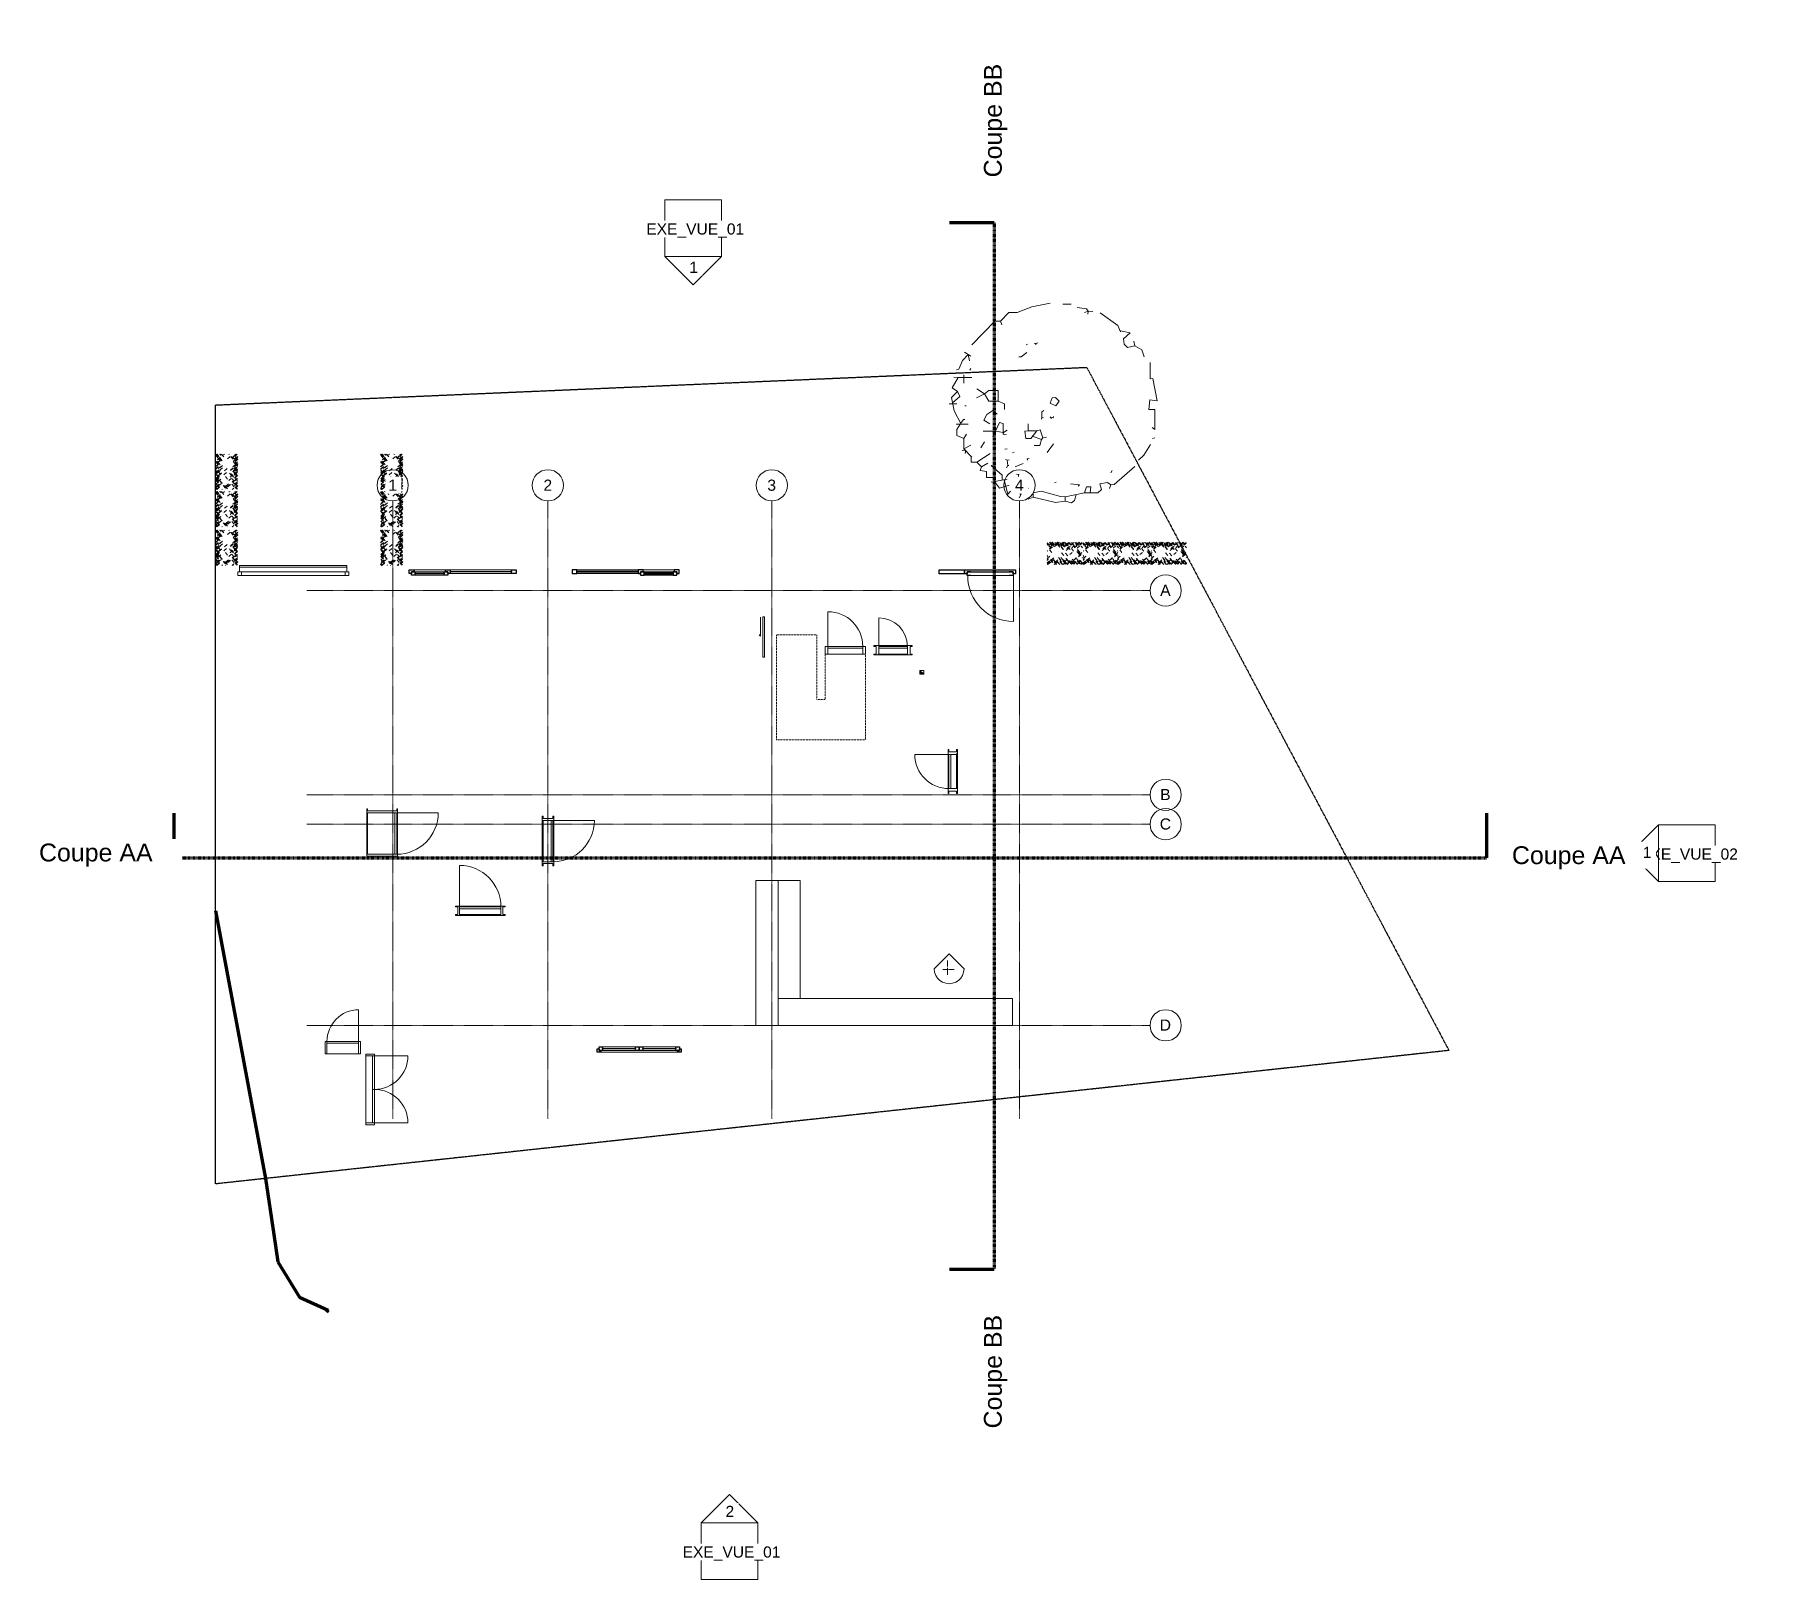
# Model space of a CAD drawing. Header units: millimetres. Extents: x -1815 to 36865, y -5722 to 28906.
import ezdxf

# ---------------------------------------------------------------- set-up
doc = ezdxf.new("R2010")
doc.units = ezdxf.units.MM
for name, pattern in [('Dash dot', [21, 10, -5, 1, -5]), ('Double dash', [55, 20, -5, 10, -5, 10, -5]), ('Grid Line', [22.225, 12.7, -3.175, 3.175, -3.175]), ('Overhead', [3.96875, 2.38125, -1.5875])]:
    doc.linetypes.add(name, pattern=pattern)
for name, color, linetype, lineweight in [('A-DETL-GENF', 92, 'Continuous', 9), ('A-DOOR', 31, 'Continuous', 18), ('A-DOOR-FRAM', 31, 'Continuous', 18), ('A-GLAZ', 151, 'Continuous', 18), ('C-PROP-LINE', 91, 'Double dash', 25), ('C-TOPO', 7, 'Continuous', 9), ('G-ANNO-SYMB', 111, 'Continuous', 9), ('G-IMPT', 8, 'Continuous', 9), ('I-FURN', 30, 'Continuous', 9), ('M-EQPM', 50, 'Continuous', 9), ('S-GRID', 1, 'Continuous', 9), ('S-GRID-IDEN', 1, 'Continuous', 9), ('S-STRS-MBND', 31, 'Overhead', 9)]:
    doc.layers.add(name, color=color, linetype=linetype, lineweight=lineweight)
doc.styles.add('Arial', font='arial.ttf', dxfattribs={"height": 250})
doc.styles.add('Arial_1', font='arial.ttf', dxfattribs={"height": 400})

# ---------------------------------------------------------------- blocks, each defined once
blk = doc.blocks.new('Entourage_RPC_Female - Florence-376749-N_F_ E-1')
at = {"layer": 'A-DETL-GENF'}
for p, q in [((-334, 0), (0, 334)), ((-334, 0), (-325, -77)), ((-35, 184), (-35, 54)), ((-35, -134), (-35, 23)), ((334, 0), (0, 334)), ((325, -77), (334, 0)), ((-325, -77), (-300, -147)), ((-300, -147), (-261, -209)), ((-261, -209), (-209, -261)), ((-209, -261), (-147, -300)), ((-147, -300), (-77, -325)), ((-143, -13), (-48, -13)), ((-77, -325), (0, -334)), ((114, -13), (-17, -13)), ((0, -334), (77, -325)), ((77, -325), (147, -300)), ((147, -300), (209, -261)), ((209, -261), (261, -209)), ((261, -209), (300, -147)), ((300, -147), (325, -77))]:
    blk.add_line(p, q, dxfattribs=at)
blk = doc.blocks.new('TREE 7M - Baum_16_dwg-394052-N_F_ E-1')
at = {"layer": 'G-IMPT'}
for p, q in [((150, 2221), (337, 2221)), ((-637, 1319), (-668, 1309)), ((-451, 1340), (-451, 1309)), ((1746, 1392), (1766, 1288)), ((-2056, 1143), (-1911, 1050)), ((-1911, 780), (-1932, 739)), ((-1891, 573), (-2191, 573)), ((-2067, 635), (-2067, 449)), ((-2398, -17), (-2222, -17)), ((-2046, -59), (-2015, -59)), ((-109, -328), (-109, -349)), ((-2243, -473), (-1974, -473)), ((-2005, -691), (-2067, -794)), ((-1186, -691), (-1114, -711)), ((-1093, -608), (-1176, -660)), ((-627, -463), (-627, -618)), ((-295, -774), (-326, -815)), ((2212, -774), (2160, -794)), ((-2067, -1022), (-1891, -1209)), ((-1601, -867), (-1683, -1001)), ((-1093, -1022), (-1145, -1033)), ((-938, -1095), (-979, -1115)), ((-57, -908), (-202, -1105)), ((-1083, -1395), (-1114, -1447)), ((-741, -1354), (-917, -1426)), ((-637, -1250), (-637, -1281)), ((1259, -1509), (1228, -1561)), ((-1093, -1706), (-1456, -1768)), ((-824, -1892), (-875, -1934)), ((-844, -1602), (-844, -1696)), ((-616, -1903), (-720, -1924)), ((5, -1768), (-36, -1789)), ((202, -2100), (202, -2193))]:
    blk.add_line(p, q, dxfattribs=at)
at = {"layer": 'G-IMPT', "flags": 128}
for points in [[(-129, 2241), (-544, 2158), (-875, 2034), (-1062, 2034), (-1248, 1837), (-1217, 1754)], [(471, 2148), (679, 2117), (720, 2065), (710, 1993)], [(824, 2055), (720, 2065), (637, 2034)], [(989, 2024), (1383, 1744), (1445, 1599)], [(-1248, 1837), (-1373, 1837), (-1891, 1309)], [(1445, 1620), (1445, 1599), (1445, 1620), (1663, 1578), (1507, 1444), (1528, 1319), (1601, 1247), (1766, 1288), (1922, 1195), (1974, 1040)], [(-409, 1350), (-451, 1340), (-482, 1340)], [(-2233, 749), (-2181, 760), (-2098, 957), (-1974, 1091), (-1942, 946)], [(-658, 1133), (-782, 1040), (-834, 1040)], [(2108, 915), (2108, 542), (2171, 553), (2264, 55), (2098, 76), (2077, -142), (2212, -142), (2212, -587), (2150, -546)], [(-2295, 584), (-2191, 573), (-2326, 345), (-2212, 262)], [(-2322, 7), (-2160, 149), (-2212, 262), (-2347, 128), (-2284, -173), (-2129, -473)], [(-1777, 325), (-1601, 211), (-1787, 117)], [(-1300, 45), (-1300, 283), (-1507, 283), (-1601, 211), (-1507, 45), (-1300, 45), (-1155, -17), (-1155, -142)], [(-2046, -369), (-2077, -369), (-2140, -453)], [(-1487, -463), (-1621, -380), (-1549, -256), (-1414, -162), (-1321, -245)], [(-326, -359), (-316, -318), (-285, -328)], [(-274, -162), (-316, -193), (-316, -318)], [(-129, -307), (-109, -328), (-67, -318)], [(-57, -297), (-67, -318), (-57, -328)], [(-2150, -473), (-2222, -587), (-2222, -722), (-2067, -794), (-2067, -1022), (-1911, -939)], [(-1414, -753), (-1269, -432), (-1186, -452), (-1186, -691), (-1176, -660), (-1186, -660), (-1352, -628), (-1632, -628)], [(-525, -742), (-326, -815), (-368, -950), (-492, -950)], [(-212, -763), (-295, -774), (-357, -597), (-430, -618)], [(-2036, -1126), (-2025, -1053), (-2108, -1064)], [(-1476, -1126), (-1777, -1323), (-1673, -1426), (-1528, -1343)], [(2119, -929), (1963, -1167), (1849, -1281)], [(-1777, -1323), (-1901, -1323), (-1901, -1198)], [(-1673, -1426), (-1704, -1509), (-1559, -1530), (-1559, -1665), (-1393, -1665), (-1383, -1758), (-1269, -1903), (-1052, -1841)], [(-1373, -1416), (-1456, -1395), (-1207, -1613), (-1207, -1725)], [(-1134, -1260), (-1093, -1281), (-1052, -1271)], [(-1093, -1281), (-1083, -1395), (-1062, -1395)], [(-658, -1250), (-637, -1250), (-606, -1240)], [(1766, -1416), (1300, -1820), (1228, -1830)], [(-1165, -1718), (-1083, -2037), (-1020, -1975)], [(-720, -1706), (-782, -1727), (-844, -1696), (-927, -1747), (-958, -1727)], [(-788, -2054), (-875, -1934), (-927, -1944)], [(-824, -1592), (-844, -1602), (-886, -1592)], [(-834, -1882), (-824, -1892), (-720, -1924), (-824, -2120)], [(326, -1810), (523, -1830), (492, -1861)], [(762, -2006), (782, -1872), (679, -1872), (637, -2006), (938, -2006), (1021, -1934), (979, -1810), (1155, -1778), (1228, -1830), (1197, -1913)], [(451, -2046), (409, -2183), (347, -2234), (202, -2193), (-15, -2224), (-513, -2110), (-627, -2151)], [(-513, -2110), (-513, -2006), (-337, -1975), (98, -2089), (202, -2100), (637, -2006)]]:
    blk.add_lwpolyline(points, dxfattribs=at)
for points in [[(67, 45), (-5, -59), (-129, 3), (-88, 117), (-15, 128)], [(-679, -794), (-699, -628), (-627, -618), (-430, -618), (-565, -794)]]:
    blk.add_lwpolyline(points, close=True, dxfattribs=at)
blk = doc.blocks.new('TREE 7M - TREE 7M-394112-N_F_ E-1')
blk.add_blockref('TREE 7M - Baum_16_dwg-394052-N_F_ E-1', (-60, -100))
blk = doc.blocks.new('HEDGE - B_Hecke_Plan_C_dwg-399853-N_F_ E-1')
at = {"layer": 'G-IMPT'}
for p, q in [((1, 488), (42, 440)), ((1, 474), (51, 416)), ((38, 463), (1, 432)), ((38, 417), (89, 358)), ((98, 487), (41, 440)), ((50, 499), (99, 442)), ((110, 398), (53, 351)), ((116, 395), (59, 348)), ((60, 499), (112, 440)), ((120, 494), (63, 447)), ((135, 448), (78, 401)), ((155, 473), (98, 426)), ((102, 499), (153, 440)), ((113, 499), (162, 442)), ((114, 459), (166, 399)), ((226, 483), (169, 435)), ((174, 492), (226, 433)), ((234, 456), (177, 409)), ((255, 498), (198, 451)), ((262, 495), (205, 448)), ((213, 499), (263, 441)), ((223, 499), (273, 441)), ((234, 451), (285, 391)), ((235, 490), (287, 430)), ((278, 492), (330, 433)), ((345, 474), (288, 427)), ((357, 495), (300, 448)), ((306, 401), (357, 341)), ((312, 474), (363, 415)), ((373, 498), (316, 451)), ((374, 466), (317, 419)), ((317, 401), (369, 341)), ((328, 492), (380, 433)), ((387, 498), (330, 451)), ((335, 453), (387, 394)), ((345, 453), (396, 394)), ((449, 460), (392, 413)), ((396, 497), (448, 437)), ((396, 480), (448, 420)), ((457, 460), (400, 413)), ((462, 460), (405, 413)), ((471, 484), (414, 437)), ((419, 478), (470, 419)), ((484, 469), (427, 422)), ((499, 402), (442, 355)), ((516, 408), (459, 360)), ((463, 394), (514, 334)), ((475, 494), (527, 434)), ((491, 491), (542, 431)), ((584, 490), (527, 442)), ((548, 495), (599, 435)), ((606, 495), (549, 448)), ((609, 424), (552, 377)), ((575, 451), (627, 391)), ((666, 420), (609, 373)), ((667, 430), (610, 383)), ((624, 495), (675, 435)), ((703, 480), (646, 433)), ((649, 484), (700, 424)), ((655, 492), (706, 433)), ((730, 417), (673, 370)), ((703, 499), (755, 440)), ((712, 499), (763, 440)), ((784, 494), (727, 447)), ((789, 488), (732, 441)), ((760, 413), (793, 375)), ((793, 390), (788, 385)), ((793, 400), (792, 399)), ((2, 322), (1, 321)), ((12, 310), (1, 302)), ((1, 200), (17, 181)), ((55, 179), (1, 134)), ((31, 129), (1, 104)), ((1, 96), (6, 90)), ((53, 80), (1, 37)), ((10, 49), (1, 42)), ((19, 49), (1, 35)), ((1, 23), (20, 1)), ((1, 14), (10, 4)), ((62, 190), (5, 142)), ((66, 49), (9, 2)), ((67, 68), (10, 20)), ((82, 55), (26, 8)), ((51, 333), (102, 273)), ((66, 105), (117, 45)), ((78, 105), (130, 45)), ((142, 140), (85, 93)), ((149, 152), (92, 105)), ((156, 116), (99, 69)), ((141, 108), (192, 48)), ((155, 80), (206, 20)), ((155, 63), (206, 4)), ((214, 51), (157, 4)), ((231, 56), (174, 9)), ((241, 106), (184, 59)), ((216, 77), (267, 18)), ((238, 56), (287, -1)), ((253, 156), (305, 97)), ((274, 120), (325, 61)), ((281, 65), (332, 5)), ((296, 62), (348, 2)), ((309, 159), (360, 99)), ((324, 261), (375, 201)), ((350, 80), (402, 20)), ((414, 51), (357, 4)), ((366, 104), (417, 44)), ((370, 65), (421, 5)), ((428, 54), (371, 6)), ((434, 101), (377, 54)), ((395, 65), (446, 5)), ((414, 252), (466, 192)), ((420, 136), (471, 76)), ((481, 363), (424, 316)), ((428, 138), (480, 79)), ((496, 51), (439, 4)), ((502, 51), (445, 4)), ((519, 90), (462, 43)), ((494, 70), (545, 11)), ((503, 68), (555, 8)), ((562, 270), (505, 223)), ((530, 74), (581, 15)), ((592, 65), (535, 18)), ((539, 80), (591, 20)), ((542, 358), (593, 298)), ((599, 77), (542, 30)), ((559, 65), (610, 5)), ((560, 119), (612, 59)), ((573, 95), (624, 36)), ((643, 54), (587, 6)), ((646, 66), (589, 19)), ((652, 148), (595, 101)), ((664, 151), (607, 104)), ((628, 63), (680, 4)), ((666, 291), (717, 231)), ((666, 120), (717, 61)), ((673, 81), (724, 22)), ((730, 59), (673, 12)), ((680, 324), (731, 265)), ((681, 335), (732, 276)), ((741, 95), (684, 48)), ((743, 83), (687, 36)), ((698, 66), (749, 6)), ((702, 267), (753, 208)), ((760, 223), (703, 176)), ((706, 267), (757, 208)), ((763, 252), (706, 205)), ((777, 270), (720, 223)), ((741, 79), (792, 19)), ((742, 93), (793, 33)), ((793, 45), (756, 15)), ((793, 20), (769, -1)), ((793, 35), (777, 22)), ((784, 158), (793, 147)), ((792, 227), (793, 226))]:
    blk.add_line(p, q, dxfattribs=at)
blk = doc.blocks.new('HEDGE - HEDGE-399856-N_F_ E-1')
blk.add_blockref('HEDGE - B_Hecke_Plan_C_dwg-399853-N_F_ E-1', (0, 0))
blk = doc.blocks.new('WIN_DOUBLE OPEN__SYM - 1880 x 2260-676270-N_F_ E-1')
at = {"layer": 'A-GLAZ', "color": 55, "lineweight": 25}
for p, q in [((-940, 171.5), (-940, 251.5)), ((-940, 251.5), (-860, 251.5)), ((-900, 171.5), (-940, 171.5)), ((-900, 211.5), (-820, 211.5)), ((-900, 131.5), (-900, 211.5)), ((-900, 211.5), (-900, 171.5)), ((-860, 211.5), (-900, 211.5)), ((-820, 131.5), (-900, 131.5)), ((-860, 251.5), (-860, 211.5)), ((-820, 211.5), (-820, 131.5)), ((-820, 166.5), (-820, 176.5)), ((-820, 176.5), (-80, 176.5)), ((-80, 166.5), (-820, 166.5)), ((-80, 131.5), (-80, 211.5)), ((-80, 211.5), (0, 211.5)), ((-80, 176.5), (-80, 166.5)), ((0, 131.5), (-80, 131.5)), ((0, 131.5), (0, 211.5)), ((0, 211.5), (80, 211.5)), ((0, 211.5), (0, 131.5)), ((80, 131.5), (0, 131.5)), ((80, 211.5), (80, 131.5)), ((80, 166.5), (80, 176.5)), ((80, 176.5), (820, 176.5)), ((820, 166.5), (80, 166.5)), ((820, 131.5), (820, 211.5)), ((820, 211.5), (900, 211.5)), ((820, 176.5), (820, 166.5)), ((900, 131.5), (820, 131.5)), ((860, 211.5), (860, 251.5)), ((860, 251.5), (940, 251.5)), ((900, 211.5), (860, 211.5)), ((900, 211.5), (900, 131.5)), ((900, 171.5), (900, 211.5)), ((940, 171.5), (900, 171.5)), ((940, 251.5), (940, 171.5))]:
    blk.add_line(p, q, dxfattribs=at)
at = {"layer": 'A-GLAZ', "color": 135}
for p, q in [((-860, 251.5), (860, 251.5)), ((-820, 211.5), (-80, 211.5)), ((-80, 131.5), (-820, 131.5)), ((80, 211.5), (820, 211.5)), ((820, 131.5), (80, 131.5))]:
    blk.add_line(p, q, dxfattribs=at)
blk = doc.blocks.new('WIN_DOUBLE_SINGLE OPEN__ASYM - 2400 x 2515-676227-N_F_ E-1')
at = {"layer": 'A-GLAZ', "color": 55, "lineweight": 25}
for p, q in [((-920, -146.5), (-920, -226.5)), ((-865, -146.5), (-920, -146.5)), ((-920, -226.5), (-810, -226.5)), ((-865, -106.5), (-865, -186.5)), ((-785, -106.5), (-865, -106.5)), ((-865, -186.5), (-865, -146.5)), ((-810, -186.5), (-865, -186.5)), ((-865, -186.5), (-785, -186.5)), ((-810, -226.5), (-810, -186.5)), ((-785, -186.5), (-785, -106.5)), ((-135, -141.5), (-785, -141.5)), ((-785, -141.5), (-785, -151.5)), ((-785, -151.5), (-135, -151.5)), ((-135, -106.5), (-135, -186.5)), ((-55, -106.5), (-135, -106.5)), ((-135, -151.5), (-135, -141.5)), ((-135, -186.5), (-55, -186.5)), ((-110, -186.5), (-110, -226.5)), ((-55, -186.5), (-110, -186.5)), ((-110, -226.5), (0, -226.5)), ((-55, -186.5), (-55, -106.5)), ((-55, -146.5), (-55, -186.5)), ((0, -146.5), (-55, -146.5)), ((0, -226.5), (0, -146.5)), ((1370, -181.5), (0, -181.5)), ((0, -181.5), (0, -191.5)), ((0, -191.5), (1370, -191.5)), ((1370, -146.5), (1370, -226.5)), ((1480, -146.5), (1370, -146.5)), ((1370, -191.5), (1370, -181.5)), ((1370, -226.5), (1480, -226.5)), ((1480, -226.5), (1480, -146.5))]:
    blk.add_line(p, q, dxfattribs=at)
at = {"layer": 'A-GLAZ', "color": 135}
for p, q in [((-810, -226.5), (-110, -226.5)), ((-135, -106.5), (-785, -106.5)), ((-785, -186.5), (-135, -186.5)), ((1370, -146.5), (0, -146.5)), ((0, -226.5), (1370, -226.5))]:
    blk.add_line(p, q, dxfattribs=at)
blk = doc.blocks.new('WIN_DOUBLE_SINGLE OPEN__ASYM - 2400 x 2515-676228-N_F_ E-1')
at = {"layer": 'A-GLAZ', "color": 55, "lineweight": 25}
for p, q in [((-920, 146.5), (-920, 226.5)), ((-920, 226.5), (-810, 226.5)), ((-865, 146.5), (-920, 146.5)), ((-810, 186.5), (-865, 186.5)), ((-865, 186.5), (-865, 146.5)), ((-865, 186.5), (-785, 186.5)), ((-865, 106.5), (-865, 186.5)), ((-785, 106.5), (-865, 106.5)), ((-810, 226.5), (-810, 186.5)), ((-785, 186.5), (-785, 106.5)), ((-785, 141.5), (-785, 151.5)), ((-785, 151.5), (-135, 151.5)), ((-135, 141.5), (-785, 141.5)), ((-135, 106.5), (-135, 186.5)), ((-135, 186.5), (-55, 186.5)), ((-135, 151.5), (-135, 141.5)), ((-55, 106.5), (-135, 106.5)), ((-110, 186.5), (-110, 226.5)), ((-110, 226.5), (0, 226.5)), ((-55, 186.5), (-110, 186.5)), ((-55, 146.5), (-55, 186.5)), ((-55, 186.5), (-55, 106.5)), ((0, 146.5), (-55, 146.5)), ((0, 226.5), (0, 146.5)), ((0, 181.5), (0, 191.5)), ((0, 191.5), (1370, 191.5)), ((1370, 181.5), (0, 181.5)), ((1370, 146.5), (1370, 226.5)), ((1370, 226.5), (1480, 226.5)), ((1370, 191.5), (1370, 181.5)), ((1480, 146.5), (1370, 146.5)), ((1480, 226.5), (1480, 146.5))]:
    blk.add_line(p, q, dxfattribs=at)
at = {"layer": 'A-GLAZ', "color": 135}
for p, q in [((-810, 226.5), (-110, 226.5)), ((-785, 186.5), (-135, 186.5)), ((-135, 106.5), (-785, 106.5)), ((0, 226.5), (1370, 226.5)), ((1370, 146.5), (0, 146.5))]:
    blk.add_line(p, q, dxfattribs=at)
blk = doc.blocks.new('EXT_DOOR_2-3_1-3 - 2500 x 2385-683703-N_F_ E-1')
at = {"layer": 'A-DOOR', "color": 55, "lineweight": 25}
for p, q in [((-570, 141.5), (-570, 226.5)), ((-570, 226.5), (-460, 226.5)), ((-460, 141.5), (-570, 141.5)), ((-110, 226.5), (0, 226.5)), ((0, 141.5), (-110, 141.5)), ((0, 226.5), (0, 141.5)), ((0, 141.5), (0, 226.5)), ((0, 226.5), (1140, 226.5)), ((55, 141.5), (0, 141.5)), ((55, 99), (55, 184)), ((55, 184), (140, 184)), ((140, 184), (55, 184)), ((55, 184), (55, 141.5)), ((140, 99), (55, 99)), ((1000, 184), (1085, 184)), ((1085, 184), (1000, 184)), ((1085, 99), (1000, 99)), ((1085, 184), (1085, 99)), ((1085, 141.5), (1085, 184)), ((1140, 141.5), (1085, 141.5)), ((1140, 226.5), (1140, 141.5))]:
    blk.add_line(p, q, dxfattribs=at)
at = {"layer": 'A-DOOR', "color": 135}
for p, q in [((-460, 221.5), (-460, 226.5)), ((-460, 226.5), (-110, 226.5)), ((-110, 221.5), (-460, 221.5)), ((-460, 141.5), (-460, 146.5)), ((-460, 146.5), (-110, 146.5)), ((-110, 141.5), (-460, 141.5)), ((-110, 226.5), (-110, 221.5)), ((-110, 146.5), (-110, 141.5)), ((140, 179), (140, 184)), ((140, 184), (1000, 184)), ((1000, 179), (140, 179)), ((140, 99), (140, 104)), ((140, 104), (1000, 104)), ((1000, 99), (140, 99)), ((1000, 184), (1000, 179)), ((1000, 104), (1000, 99)), ((1097.5, 99), (1097.5, -931))]:
    blk.add_line(p, q, dxfattribs=at)
blk.add_arc((1097.5, 99), 1030, 180, 270, dxfattribs=at)
blk = doc.blocks.new('DOOR_SIMPLE _U-CASING - 1010 x 2135-688134-N_F_ E-1')
at = {"layer": 'A-DOOR', "color": 135}
for p, q in [((-465, 326.5), (465, 326.5)), ((-465, -326.5), (-465, -286.5)), ((-465, -286.5), (465, -286.5)), ((465, -326.5), (-465, -326.5)), ((465, -286.5), (465, -326.5)), ((465, -326.5), (465, -1256.5))]:
    blk.add_line(p, q, dxfattribs=at)
blk.add_arc((465, -326.5), 930, 180, 270, dxfattribs=at)
at = {"layer": 'A-DOOR-FRAM', "color": 135}
for p, q in [((-555, 326.5), (-555, 346.5)), ((-555, 346.5), (-465, 346.5)), ((-505, 326.5), (-555, 326.5)), ((-505, -326.5), (-505, 326.5)), ((-465, 346.5), (-465, -346.5)), ((465, 346.5), (-465, 346.5)), ((465, -346.5), (465, 346.5)), ((555, 346.5), (465, 346.5)), ((505, 326.5), (555, 326.5)), ((505, 326.5), (505, -326.5)), ((555, 346.5), (555, 326.5)), ((-555, -346.5), (-555, -326.5)), ((-555, -326.5), (-505, -326.5)), ((-465, -346.5), (-555, -346.5)), ((-465, -346.5), (465, -346.5)), ((465, -346.5), (555, -346.5)), ((555, -326.5), (505, -326.5)), ((555, -326.5), (555, -346.5))]:
    blk.add_line(p, q, dxfattribs=at)
blk = doc.blocks.new('EXT_DOOR_GARAGE - 2490 x 2130-571778-N_F_ E-1')
at = {"layer": 'A-DOOR', "lineweight": 9}
h = blk.add_hatch(dxfattribs=at)
h.set_pattern_fill('FP_1', color=8, style=0, pattern_type=2)
h.set_pattern_definition([(180, (3984.35, 16780.51), (2e-14, -150), [])])
h.paths.add_polyline_path([(-1202.5, -85), (-1202.5, -225), (1202.5, -225), (1202.5, -85)])
at = {"layer": 'A-DOOR', "color": 135}
for p, q in [((-1202.5, -225), (-1202.5, -85)), ((-1202.5, -85), (1202.5, -85)), ((1202.5, -225), (-1202.5, -225)), ((1202.5, -85), (1202.5, -225))]:
    blk.add_line(p, q, dxfattribs=at)
at = {"layer": 'A-DOOR-FRAM', "color": 135}
for p, q in [((-1245, -85), (-1245, 0)), ((-1245, 0), (-1160, 0)), ((-1160, -85), (-1245, -85)), ((-1160, -85), (-1160, 0)), ((-1160, 0), (1160, 0)), ((-1160, 0), (-1160, -85)), ((1160, -85), (-1160, -85)), ((1160, 0), (1160, -85)), ((1160, 0), (1160, -85)), ((1245, 0), (1160, 0)), ((1160, -85), (1245, -85)), ((1245, 0), (1245, -85))]:
    blk.add_line(p, q, dxfattribs=at)
blk = doc.blocks.new('DOOR_SIMPLE - 790 x 2060-571803-N_F_ E-1')
at = {"layer": 'A-DOOR', "color": 135}
for p, q in [((355, 140), (355, 850)), ((-355, 100), (-355, 140)), ((-355, 140), (355, 140)), ((355, 100), (-355, 100)), ((355, 140), (355, 100)), ((-355, -140), (335, -140))]:
    blk.add_line(p, q, dxfattribs=at)
blk.add_arc((355, 140), 710, 90, 180, dxfattribs=at)
at = {"layer": 'A-DOOR-FRAM', "color": 135}
for p, q in [((-395, -140), (-395, 140)), ((-395, 140), (-355, 140)), ((-355, 140), (-355, -140)), ((395, 140), (355, 140)), ((355, -140), (355, 140)), ((395, 140), (395, -140)), ((-355, -140), (-395, -140)), ((-355, -140), (355, -140)), ((355, -140), (395, -140))]:
    blk.add_line(p, q, dxfattribs=at)
blk = doc.blocks.new('DOOR_DOUBLE_SYM - 1585 x 2135-571804-N_F_ E-1')
at = {"layer": 'A-DOOR', "color": 135}
for p, q in [((-752.5, 95), (-752.5, 847.5)), ((752.5, 95), (752.5, 847.5)), ((-752.5, 55), (-752.5, 95)), ((-752.5, 95), (0, 95)), ((0, 55), (-752.5, 55)), ((0, 95), (752.5, 95)), ((0, 55), (0, 95)), ((0, 95), (0, 55)), ((752.5, 55), (0, 55)), ((752.5, 95), (752.5, 55))]:
    blk.add_line(p, q, dxfattribs=at)
for centre, start, end in [((-752.5, 95), 360, 90), ((752.5, 95), 90, 180)]:
    blk.add_arc(centre, 752.5, start, end, dxfattribs=at)
at = {"layer": 'A-DOOR-FRAM', "color": 135}
for p, q in [((-792.5, -95), (-792.5, 95)), ((-792.5, 95), (-752.5, 95)), ((-752.5, 95), (-752.5, -95)), ((792.5, 95), (752.5, 95)), ((752.5, -95), (752.5, 95)), ((792.5, 95), (792.5, -95)), ((-752.5, -95), (-792.5, -95)), ((-752.5, -95), (752.5, -95)), ((752.5, -95), (792.5, -95))]:
    blk.add_line(p, q, dxfattribs=at)
blk = doc.blocks.new('DOOR_SLIDING - 900 x 2135-677392-N_F_ E-1')
at = {"layer": 'A-DOOR', "lineweight": 9}
blk.add_hatch(color=256, dxfattribs=at).paths.add_polyline_path([(-484, 253), (-452, 253), (-452, 285)])
at = {"layer": 'A-DETL-GENF'}
for p, q in [((-452, 285), (-484, 253)), ((-484, 253), (-452, 253)), ((-54, 253), (-484, 253)), ((-452, 253), (-452, 285))]:
    blk.add_line(p, q, dxfattribs=at)
at = {"layer": 'A-DOOR-FRAM', "lineweight": 9}
for p, q in [((-950, 162), (-950, 202)), ((-950, 202), (-50, 202)), ((-50, 162), (-950, 162)), ((-50, 202), (-50, 162))]:
    blk.add_line(p, q, dxfattribs=at)
blk = doc.blocks.new('DOOR_SIMPLE _U-CASING - 760 x 2135-576247-N_F_ E-1')
at = {"layer": 'A-DOOR', "lineweight": 9}
for p, q in [((-320, 85), (340, 85)), ((-320, -85), (-320, -45)), ((-320, -45), (320, -45)), ((320, -85), (-320, -85)), ((320, -45), (320, -85)), ((320, -85), (320, -725))]:
    blk.add_line(p, q, dxfattribs=at)
blk.add_arc((320, -85), 640, 180, 270, dxfattribs=at)
at = {"layer": 'A-DOOR-FRAM', "lineweight": 9}
for p, q in [((-430, 85), (-430, 105)), ((-430, 105), (-320, 105)), ((-380, 85), (-430, 85)), ((-380, -85), (-380, 85)), ((-320, 105), (-320, -105)), ((320, 105), (-320, 105)), ((320, -105), (320, 105)), ((430, 105), (320, 105)), ((380, 85), (430, 85)), ((380, 85), (380, -85)), ((430, 105), (430, 85)), ((-430, -105), (-430, -85)), ((-430, -85), (-380, -85)), ((-320, -105), (-430, -105)), ((-320, -105), (320, -105)), ((320, -105), (430, -105)), ((430, -85), (380, -85)), ((430, -85), (430, -105))]:
    blk.add_line(p, q, dxfattribs=at)
blk = doc.blocks.new('DOOR_SIMPLE _U-CASING - 885 x 2135-733885-N_F_ E-1')
at = {"layer": 'A-DOOR', "lineweight": 9}
for p, q in [((382.5, 85), (382.5, 850)), ((-382.5, 45), (-382.5, 85)), ((-382.5, 85), (382.5, 85)), ((382.5, 45), (-382.5, 45)), ((382.5, 85), (382.5, 45)), ((-382.5, -85), (402.5, -85))]:
    blk.add_line(p, q, dxfattribs=at)
blk.add_arc((382.5, 85), 765, 90, 180, dxfattribs=at)
at = {"layer": 'A-DOOR-FRAM', "lineweight": 9}
for p, q in [((-492.5, 85), (-492.5, 105)), ((-492.5, 105), (-382.5, 105)), ((-442.5, 85), (-492.5, 85)), ((-442.5, -85), (-442.5, 85)), ((-382.5, 105), (-382.5, -105)), ((382.5, 105), (-382.5, 105)), ((382.5, -105), (382.5, 105)), ((492.5, 105), (382.5, 105)), ((442.5, 85), (442.5, -85)), ((442.5, 85), (492.5, 85)), ((492.5, 105), (492.5, 85)), ((-492.5, -105), (-492.5, -85)), ((-492.5, -85), (-442.5, -85)), ((-382.5, -105), (-492.5, -105)), ((-382.5, -105), (382.5, -105)), ((382.5, -105), (492.5, -105)), ((492.5, -85), (442.5, -85)), ((492.5, -85), (492.5, -105))]:
    blk.add_line(p, q, dxfattribs=at)
blk = doc.blocks.new('DOOR_SIMPLE _U-CASING - 1010 x 2135-685026-N_F_ E-1')
at = {"layer": 'A-DOOR', "lineweight": 9}
for p, q in [((-465, 110), (465, 110)), ((-465, -110), (-465, -70)), ((-465, -70), (465, -70)), ((465, -110), (-465, -110)), ((465, -70), (465, -110)), ((465, -110), (465, -1040))]:
    blk.add_line(p, q, dxfattribs=at)
blk.add_arc((465, -110), 930, 180, 270, dxfattribs=at)
at = {"layer": 'A-DOOR-FRAM', "lineweight": 9}
for p, q in [((-555, 110), (-555, 130)), ((-555, 130), (-465, 130)), ((-505, 110), (-555, 110)), ((-505, -110), (-505, 110)), ((-465, 130), (-465, -130)), ((465, 130), (-465, 130)), ((465, -130), (465, 130)), ((555, 130), (465, 130)), ((505, 110), (555, 110)), ((505, 110), (505, -110)), ((555, 130), (555, 110)), ((-555, -130), (-555, -110)), ((-555, -110), (-505, -110)), ((-465, -130), (-555, -130)), ((-465, -130), (465, -130)), ((465, -130), (555, -130)), ((555, -110), (505, -110)), ((555, -110), (555, -130))]:
    blk.add_line(p, q, dxfattribs=at)
blk = doc.blocks.new('DOOR_SIMPLE _U-CASING - 1010 x 2135-685102-N_F_ E-1')
at = {"layer": 'A-DOOR', "lineweight": 9}
for p, q in [((-465, 85), (465, 85)), ((-465, -85), (-465, -45)), ((-465, -45), (465, -45)), ((465, -85), (-465, -85)), ((465, -45), (465, -85)), ((465, -85), (465, -1015))]:
    blk.add_line(p, q, dxfattribs=at)
blk.add_arc((465, -85), 930, 180, 270, dxfattribs=at)
at = {"layer": 'A-DOOR-FRAM', "lineweight": 9}
for p, q in [((-555, 85), (-555, 105)), ((-555, 105), (-465, 105)), ((-505, 85), (-555, 85)), ((-505, -85), (-505, 85)), ((-465, 105), (-465, -105)), ((465, 105), (-465, 105)), ((465, -105), (465, 105)), ((555, 105), (465, 105)), ((505, 85), (555, 85)), ((505, 85), (505, -85)), ((555, 105), (555, 85)), ((-555, -105), (-555, -85)), ((-555, -85), (-505, -85)), ((-465, -105), (-555, -105)), ((-465, -105), (465, -105)), ((465, -105), (555, -105)), ((555, -85), (505, -85)), ((555, -85), (555, -105))]:
    blk.add_line(p, q, dxfattribs=at)
blk = doc.blocks.new('Gradin SàM - Gradin SàM-730464-N_F_ E-1')
at = {"layer": 'I-FURN'}
for p, q in [((14412, 9948), (14912, 9948)), ((14412, 6698), (14412, 9948)), ((14912, 9948), (15412, 9948)), ((14912, 7298), (14912, 9948)), ((15412, 9948), (15412, 7298)), ((14912, 6698), (14912, 7298)), ((14912, 7298), (20167, 7298)), ((15412, 7298), (14912, 7298)), ((20167, 7298), (20167, 6698)), ((14912, 6698), (14412, 6698)), ((20167, 6698), (14912, 6698))]:
    blk.add_line(p, q, dxfattribs=at)
blk = doc.blocks.new('OPENING_CHANEL - OPENING_CHANEL-743209-N_F_ E-1')
at = {"layer": 'M-EQPM'}
blk.add_hatch(color=256, dxfattribs=at).paths.add_polyline_path([(-42.5, 85), (-42.5, 0), (42.5, 85)])
at = {"layer": 'A-DETL-GENF'}
for p, q in [((-42.5, 0), (42.5, 85)), ((42.5, 85), (-42.5, 85)), ((-42.5, 85), (-42.5, 0)), ((-42.5, 0), (42.5, 0)), ((42.5, 0), (42.5, 85))]:
    blk.add_line(p, q, dxfattribs=at)
blk = doc.blocks.new('DOOR_SIMPLE - 900 x 2135-762409-N_F_ E-1')
at = {"layer": 'A-DOOR', "lineweight": 9}
for p, q in [((-390, 85), (390, 85)), ((-390, -85), (-390, -45)), ((-390, -45), (390, -45)), ((390, -85), (-390, -85)), ((390, -45), (390, -85)), ((390, -85), (390, -865))]:
    blk.add_line(p, q, dxfattribs=at)
blk.add_arc((390, -85), 780, 180, 270, dxfattribs=at)
at = {"layer": 'A-DOOR-FRAM', "lineweight": 9}
for p, q in [((-450, -85), (-450, 85)), ((-450, 85), (-390, 85)), ((-390, 85), (-390, -85)), ((390, 85), (-390, 85)), ((390, -85), (390, 85)), ((450, 85), (390, 85)), ((450, 85), (450, -85)), ((-390, -85), (-450, -85)), ((390, -85), (450, -85))]:
    blk.add_line(p, q, dxfattribs=at)
blk = doc.blocks.new('Family - ___-602283-N_F_ E-1')
at = {"layer": 'C-PROP-LINE'}
for p, q in [((2239, 20602), (21766, 21446)), ((21766, 21446), (29883, 6135)), ((2239, 3144), (2239, 20602)), ((29883, 6135), (2239, 3144))]:
    blk.add_line(p, q, dxfattribs=at)
blk = doc.blocks.new('Elévation - Detail Number-142915-N_F_ E-1')
at = {"layer": 'G-ANNO-SYMB'}
for p, q in [((-6.35, -6.35), (-6.35, 6.35)), ((-6.35, 6.35), (6.35, 6.35)), ((6.35, 6.35), (6.35, -6.35)), ((6.35, -6.35), (-6.35, -6.35))]:
    blk.add_line(p, q, dxfattribs=at)
blk = doc.blocks.new('Elévation - Detail Number-142644-N_F_ E-1')
at = {"layer": 'G-ANNO-SYMB'}
for p, q in [((0, 6.35), (-6.35, 0)), ((6.35, 0), (0, 6.35)), ((-6.35, 0), (6.35, 0))]:
    blk.add_line(p, q, dxfattribs=at)
blk = doc.blocks.new('Coupe - SEC_HOR__TAIL-247662-N_F_ E-1')
at = {"layer": 'G-ANNO-SYMB', "lineweight": 70}
blk.add_line((0, 0), (0, 10), dxfattribs=at)
blk = doc.blocks.new('Coupe - SEC_HOR__HEAD-247405-N_F_ E-1')
at = {"layer": 'G-ANNO-SYMB', "lineweight": 70}
blk.add_line((0, 0), (0, 10), dxfattribs=at)
blk = doc.blocks.new('Coupe - SEC_VER__TAIL-248176-N_F_ E-1')
at = {"layer": 'G-ANNO-SYMB', "lineweight": 70}
blk.add_line((0, 0), (0, 10), dxfattribs=at)
blk = doc.blocks.new('Coupe - SEC_VER__HEAD-247919-N_F_ E-1')
at = {"layer": 'G-ANNO-SYMB', "lineweight": 70}
blk.add_line((0, 0), (0, 10), dxfattribs=at)
blk = doc.blocks.new('Quadrillage - M_Grid Head - Circle_3_5-489728-N_F_ E-1')
at = {"layer": 'S-GRID-IDEN'}
blk.add_circle((0, 0), 3.5, dxfattribs=at)

msp = doc.modelspace()

# ---------------------------------------------------------------- linework, layer by layer
at = {"layer": 'C-TOPO', "lineweight": 70}
for p, q in [((2239, 9262), (3365, 3266)), ((3365, 3266), (3547, 2009)), ((3547, 2009), (3636, 1396)), ((3636, 1396), (4125, 608)), ((4125, 608), (4763, 318)), ((4763, 318), (4731, 260))]:
    msp.add_line(p, q, dxfattribs=at)
at = {"layer": 'G-ANNO-SYMB', "linetype": 'Dash dot', "lineweight": 70}
for p, q in [((19694, 24686), (19694, 1225)), ((1317, 10450), (30734, 10450))]:
    msp.add_line(p, q, dxfattribs=at)
at = {"layer": 'S-STRS-MBND'}
for p, q in [((15717, 15452), (14817, 15452)), ((14817, 15452), (14817, 13098)), ((15717, 15452), (15717, 13998)), ((15907, 13998), (15907, 15019)), ((16807, 13098), (16807, 15019)), ((15717, 13998), (15907, 13998)), ((14817, 13098), (16807, 13098))]:
    msp.add_line(p, q, dxfattribs=at)

# ---------------------------------------------------------------- block references
at = {"layer": 'A-DETL-GENF'}
msp.add_blockref('Entourage_RPC_Female - Florence-376749-N_F_ E-1', (18682, 7965), dxfattribs=at)
at = {"layer": 'A-DOOR', "color": 135}
for name, p, rotation in [('EXT_DOOR_GARAGE - 2490 x 2130-571778-N_F_ E-1', (3984, 16781), 180), ('DOOR_SIMPLE _U-CASING - 1010 x 2135-688134-N_F_ E-1', (5976, 10998), 89.99999999999979), ('DOOR_DOUBLE_SYM - 1585 x 2135-571804-N_F_ E-1', (5707, 5263), 269.9999999999999)]:
    msp.add_blockref(name, p, dxfattribs=dict(at, rotation=rotation))
for name, p in [('EXT_DOOR_2-3_1-3 - 2500 x 2385-683703-N_F_ E-1', (19030, 16679)), ('DOOR_SIMPLE - 790 x 2060-571803-N_F_ E-1', (5094, 6196))]:
    msp.add_blockref(name, p, dxfattribs=at)
at = {"layer": 'A-DOOR', "lineweight": 9}
for name, p, rotation in [('DOOR_SIMPLE - 900 x 2135-762409-N_F_ E-1', (16357, 15104), 180), ('DOOR_SLIDING - 900 x 2135-677392-N_F_ E-1', (14707, 15903), 89.9999999999999), ('DOOR_SIMPLE _U-CASING - 760 x 2135-576247-N_F_ E-1', (17427, 15104), 180), ('DOOR_SIMPLE _U-CASING - 885 x 2135-733885-N_F_ E-1', (18762, 12386), 89.99999999999993), ('DOOR_SIMPLE _U-CASING - 1010 x 2135-685026-N_F_ E-1', (9691, 10828), 89.9999999999999), ('DOOR_SIMPLE _U-CASING - 1010 x 2135-685102-N_F_ E-1', (8174, 9268), 180)]:
    msp.add_blockref(name, p, dxfattribs=dict(at, rotation=rotation))
at = {"layer": 'A-GLAZ', "color": 135}
msp.add_blockref('WIN_DOUBLE_SINGLE OPEN__ASYM - 2400 x 2515-676228-N_F_ E-1', (7502, 16679), dxfattribs=at)
at = {"layer": 'A-GLAZ', "color": 135, "rotation": 180}
for name, p in [('WIN_DOUBLE_SINGLE OPEN__ASYM - 2400 x 2515-676227-N_F_ E-1', (11712, 16679)), ('WIN_DOUBLE OPEN__SYM - 1880 x 2260-676270-N_F_ E-1', (11737, 6346))]:
    msp.add_blockref(name, p, dxfattribs=at)
at = {"layer": 'C-PROP-LINE'}
msp.add_blockref('Family - ___-602283-N_F_ E-1', (0, 0), dxfattribs=at)
at = {"layer": 'G-ANNO-SYMB', "xscale": 99.99999999999993, "yscale": 99.99999999999993, "zscale": 99.99999999999993}
for name, p in [('Elévation - Detail Number-142915-N_F_ E-1', (12945, 24566)), ('Elévation - Detail Number-142915-N_F_ E-1', (35214, 10556)), ('Elévation - Detail Number-142644-N_F_ E-1', (13757, -4452)), ('Elévation - Detail Number-142915-N_F_ E-1', (13757, -5087))]:
    msp.add_blockref(name, p, dxfattribs=at)
at = {"layer": 'G-ANNO-SYMB', "lineweight": 70, "extrusion": (0, 0, -1), "xscale": 99.99999999999993, "yscale": 99.99999999999993, "zscale": 99.99999999999993, "rotation": 270.0000000000003}
msp.add_blockref('Coupe - SEC_VER__HEAD-247919-N_F_ E-1', (-19694, 24686), dxfattribs=at)
at = {"layer": 'G-ANNO-SYMB', "extrusion": (0, 0, -1), "xscale": 99.99999999999993, "yscale": 99.99999999999993, "zscale": 99.99999999999993, "rotation": 180}
msp.add_blockref('Elévation - Detail Number-142644-N_F_ E-1', (-12945, 23931), dxfattribs=at)
at = {"layer": 'G-ANNO-SYMB', "lineweight": 70, "xscale": 99.99999999999993, "yscale": 99.99999999999993, "zscale": 99.99999999999993}
msp.add_blockref('Coupe - SEC_HOR__HEAD-247405-N_F_ E-1', (1317, 10450), dxfattribs=at)
at = {"layer": 'G-ANNO-SYMB', "lineweight": 70, "extrusion": (0, 0, -1), "xscale": 99.99999999999993, "yscale": 99.99999999999993, "zscale": 99.99999999999993}
msp.add_blockref('Coupe - SEC_HOR__TAIL-247662-N_F_ E-1', (-30734, 10450), dxfattribs=at)
at = {"layer": 'G-ANNO-SYMB', "lineweight": 70, "xscale": 99.99999999999993, "yscale": 99.99999999999993, "zscale": 99.99999999999993, "rotation": 89.99999999999947}
msp.add_blockref('Coupe - SEC_VER__TAIL-248176-N_F_ E-1', (19694, 1225), dxfattribs=at)
at = {"layer": 'G-IMPT'}
for name, p in [('TREE 7M - TREE 7M-394112-N_F_ E-1', (21139, 20743)), ('HEDGE - HEDGE-399856-N_F_ E-1', (20879, 17026)), ('HEDGE - HEDGE-399856-N_F_ E-1', (21687, 17026)), ('HEDGE - HEDGE-399856-N_F_ E-1', (22454, 17026)), ('HEDGE - HEDGE-399856-N_F_ E-1', (23209, 17026))]:
    msp.add_blockref(name, p, dxfattribs=at)
at = {"layer": 'G-IMPT', "rotation": 270.0000000000001}
for p in [(2239, 19501), (5939, 19501), (2239, 18661), (5939, 18661), (2239, 17801), (5939, 17801)]:
    msp.add_blockref('HEDGE - HEDGE-399856-N_F_ E-1', p, dxfattribs=at)
at = {"layer": 'I-FURN'}
msp.add_blockref('Gradin SàM - Gradin SàM-730464-N_F_ E-1', (-65, 0), dxfattribs=at)
at = {"layer": 'M-EQPM', "rotation": 89.9999999999999}
msp.add_blockref('OPENING_CHANEL - OPENING_CHANEL-743209-N_F_ E-1', (18112, 14608), dxfattribs=at)
at = {"layer": 'S-GRID-IDEN', "xscale": 99.99999999999993, "yscale": 99.99999999999993, "zscale": 99.99999999999993}
for p in [(6212, 18802), (9691, 18802), (14707, 18802), (20257, 18802)]:
    msp.add_blockref('Quadrillage - M_Grid Head - Circle_3_5-489728-N_F_ E-1', p, dxfattribs=at)
at = {"layer": 'S-GRID-IDEN', "xscale": 99.99999999999993, "yscale": 99.99999999999993, "zscale": 99.99999999999993, "rotation": 269.9999999999994}
for p in [(23534, 16443), (23534, 11865), (23534, 6698)]:
    msp.add_blockref('Quadrillage - M_Grid Head - Circle_3_5-489728-N_F_ E-1', p, dxfattribs=at)

# ---------------------------------------------------------------- texts
at = {"layer": 'G-ANNO-SYMB', "char_height": 400, "width": 3102.53, "attachment_point": 1, "rotation": 90, "style": 'Arial_1', "bg_fill": 3, "box_fill_scale": 1.25, "bg_fill_color": 256, "bg_fill_true_color": 13158600, "bg_fill_transparency": 0}
for insert in [(19462, 25703), (19462, -2337)]:
    msp.add_mtext('Coupe BB', dxfattribs=dict(at, insert=insert))

# ---------------------------------------------------------------- next in the draw order: texts
at = {"layer": 'G-ANNO-SYMB', "attachment_point": 1, "bg_fill": 3, "box_fill_scale": 1.25, "bg_fill_color": 256, "bg_fill_true_color": 13158600, "bg_fill_transparency": 0}
for s, insert, char_height, width, style in [('EXE_VUE_01', (11895, 24672), 250, 2637.55, 'Arial'), ('1', (12859, 23812), 250, 232.49, 'Arial'), ('Coupe AA', (-1715, 10772), 400, 3102.53, 'Arial_1'), ('EXE_VUE_02', (34165, 10662), 250, 2637.55, 'Arial'), ('2', (13671, -4071), 250, 232.49, 'Arial'), ('EXE_VUE_01', (12708, -4981), 250, 2637.55, 'Arial')]:
    msp.add_mtext(s, dxfattribs=dict(at, insert=insert, char_height=char_height, width=width, style=style))
at = {"layer": 'S-GRID-IDEN', "char_height": 250, "attachment_point": 1, "style": 'Arial', "bg_fill": 3, "box_fill_scale": 1.25, "bg_fill_color": 256, "bg_fill_true_color": 13158600, "bg_fill_transparency": 0}
for s, insert, width in [('1', (6113, 18930), 232.49), ('2', (9591, 18930), 232.49), ('3', (14608, 18930), 232.49), ('4', (20158, 18930), 232.49), ('A', (23412, 16574), 280.59), ('B', (23412, 11996), 280.59), ('D', (23402, 6829), 304.64)]:
    msp.add_mtext(s, dxfattribs=dict(at, insert=insert, width=width))

# ---------------------------------------------------------------- next in the draw order: linework, layer by layer
at = {"layer": 'S-GRID', "linetype": 'Grid Line'}
for p, q in [((6212, 4601), (6212, 18452)), ((9691, 4601), (9691, 18452)), ((14707, 4601), (14707, 18452)), ((20257, 4601), (20257, 18452)), ((4291, 16443), (23184, 16443)), ((4291, 11865), (23184, 11865)), ((4291, 6698), (23184, 6698))]:
    msp.add_line(p, q, dxfattribs=at)

# ---------------------------------------------------------------- next in the draw order: block references
at = {"layer": 'G-ANNO-SYMB', "xscale": 99.99999999999993, "yscale": 99.99999999999993, "zscale": 99.99999999999993, "rotation": 90}
msp.add_blockref('Elévation - Detail Number-142644-N_F_ E-1', (34579, 10556), dxfattribs=at)
at = {"layer": 'S-GRID-IDEN', "xscale": 99.99999999999993, "yscale": 99.99999999999993, "zscale": 99.99999999999993, "rotation": 269.9999999999994}
msp.add_blockref('Quadrillage - M_Grid Head - Circle_3_5-489728-N_F_ E-1', (23534, 11205), dxfattribs=at)

# ---------------------------------------------------------------- next in the draw order: texts
at = {"layer": 'G-ANNO-SYMB', "insert": (34229, 10701), "char_height": 250, "width": 232.49, "attachment_point": 1, "style": 'Arial', "bg_fill": 3, "box_fill_scale": 1.25, "bg_fill_color": 256, "bg_fill_true_color": 13158600, "bg_fill_transparency": 0}
msp.add_mtext('1', dxfattribs=at)
at = {"layer": 'S-GRID-IDEN', "insert": (23402, 11336), "char_height": 250, "width": 304.64, "attachment_point": 1, "style": 'Arial', "bg_fill": 3, "box_fill_scale": 1.25, "bg_fill_color": 256, "bg_fill_true_color": 13158600, "bg_fill_transparency": 0}
msp.add_mtext('C', dxfattribs=at)

# ---------------------------------------------------------------- next in the draw order: linework, layer by layer
at = {"layer": 'S-GRID', "linetype": 'Grid Line'}
msp.add_line((4291, 11205), (23184, 11205), dxfattribs=at)

# ---------------------------------------------------------------- next in the draw order: texts
at = {"layer": 'G-ANNO-SYMB', "insert": (31294, 10712), "char_height": 400, "width": 3102.53, "attachment_point": 1, "style": 'Arial_1', "bg_fill": 3, "box_fill_scale": 1.25, "bg_fill_color": 256, "bg_fill_true_color": 13158600, "bg_fill_transparency": 0}
msp.add_mtext('Coupe AA', dxfattribs=at)

doc.saveas('drawing.dxf')
